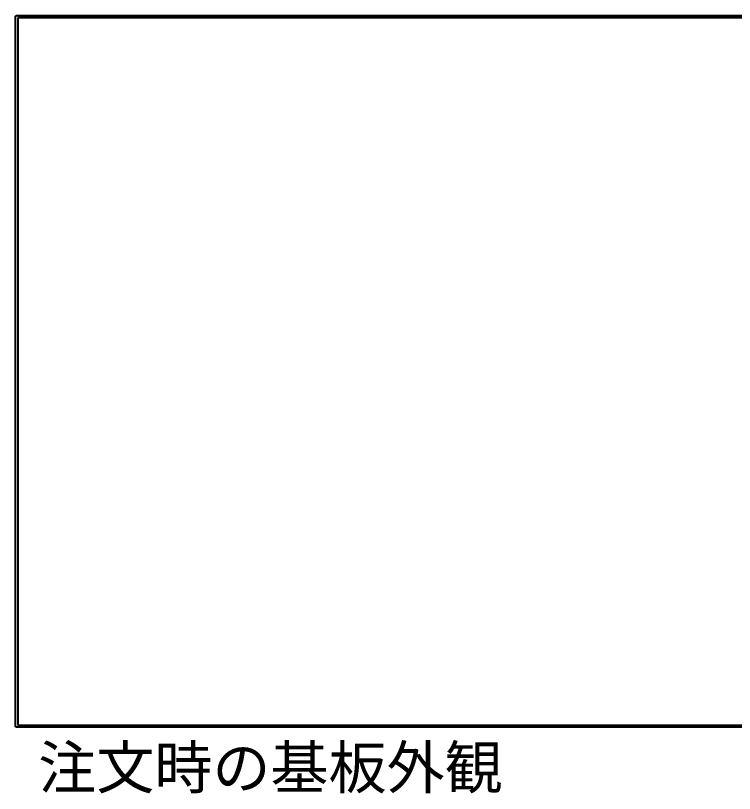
# Model space of a CAD drawing. Extents: x 31 to 271, y 17 to 183.
# Drawn here: x 50.8 to 101.5, y 128.1 to 182.9 of the extents above; entities that cross this region are included whole.
import ezdxf

# ---------------------------------------------------------------- set-up
doc = ezdxf.new("R2010")
doc.units = 0
doc.header["$MEASUREMENT"] = 0
doc.layers.get('0').update_dxf_attribs({"linetype": 'CONTINUOUS'})
doc.layers.add('BLACK', color=7, linetype='CONTINUOUS')

msp = doc.modelspace()

# ---------------------------------------------------------------- linework, layer by layer
at = {"layer": 'BLACK'}
for p, q in [((50.79901, 182.81369), (50.80011, 182.82019)), ((50.79901, 132.81369), (50.79901, 182.81369)), ((50.80011, 182.82669), (50.80241, 182.83289)), ((50.80011, 182.82019), (50.80011, 182.82669)), ((50.80241, 182.83289), (50.80351, 182.83939)), ((50.80351, 182.83939), (50.80681, 182.84499)), ((50.80681, 182.84499), (50.80901, 182.85119)), ((50.80901, 182.85119), (50.81331, 182.85619)), ((50.81331, 182.85619), (50.81651, 182.86189)), ((50.81651, 182.86189), (50.82161, 182.86609)), ((50.82161, 182.86609), (50.82581, 182.87119)), ((50.82581, 182.87119), (50.83151, 182.87439)), ((50.83151, 182.87439), (50.83651, 182.87869)), ((50.83651, 182.87869), (50.84271, 182.88089)), ((50.84271, 182.88089), (50.84831, 182.88419)), ((50.84831, 182.88419), (50.85481, 182.88529)), ((50.85481, 182.88529), (50.86101, 182.88759)), ((50.86101, 182.88759), (50.86751, 182.88759)), ((50.86751, 182.88759), (50.87401, 182.88869)), ((50.87401, 182.88869), (120.87401, 182.88869)), ((50.94901, 182.73869), (50.94901, 132.88869)), ((120.79901, 182.73869), (50.94901, 182.73869)), ((50.80011, 132.80769), (50.79901, 132.81369)), ((50.80011, 132.80069), (50.80011, 132.80769)), ((50.80241, 132.79469), (50.80011, 132.80069)), ((50.80351, 132.78769), (50.80241, 132.79469)), ((50.80681, 132.78269), (50.80351, 132.78769)), ((50.80901, 132.77669), (50.80681, 132.78269)), ((50.81331, 132.77069), (50.80901, 132.77669)), ((50.81651, 132.76569), (50.81331, 132.77069)), ((50.82161, 132.76169), (50.81651, 132.76569)), ((50.82581, 132.75669), (50.82161, 132.76169)), ((50.83151, 132.75269), (50.82581, 132.75669)), ((50.83651, 132.74869), (50.83151, 132.75269)), ((50.84271, 132.74669), (50.83651, 132.74869)), ((50.84831, 132.74369), (50.84271, 132.74669)), ((50.85481, 132.74169), (50.84831, 132.74369)), ((50.86101, 132.73969), (50.85481, 132.74169)), ((50.86751, 132.73969), (50.86101, 132.73969)), ((50.87401, 132.73869), (50.86751, 132.73969)), ((120.87401, 132.73869), (50.87401, 132.73869)), ((50.94901, 132.88869), (120.79901, 132.88869))]:
    msp.add_line(p, q, dxfattribs=at)

# ---------------------------------------------------------------- texts
at = {"linetype": 'ByBlock', "insert": (52.40157, 131.4067), "char_height": 3, "width": 37.0074143, "attachment_point": 1}
msp.add_mtext('{\\fArial|b0|i0|c0|p0;注文時の基板外観}', dxfattribs=at)

doc.saveas('drawing.dxf')
